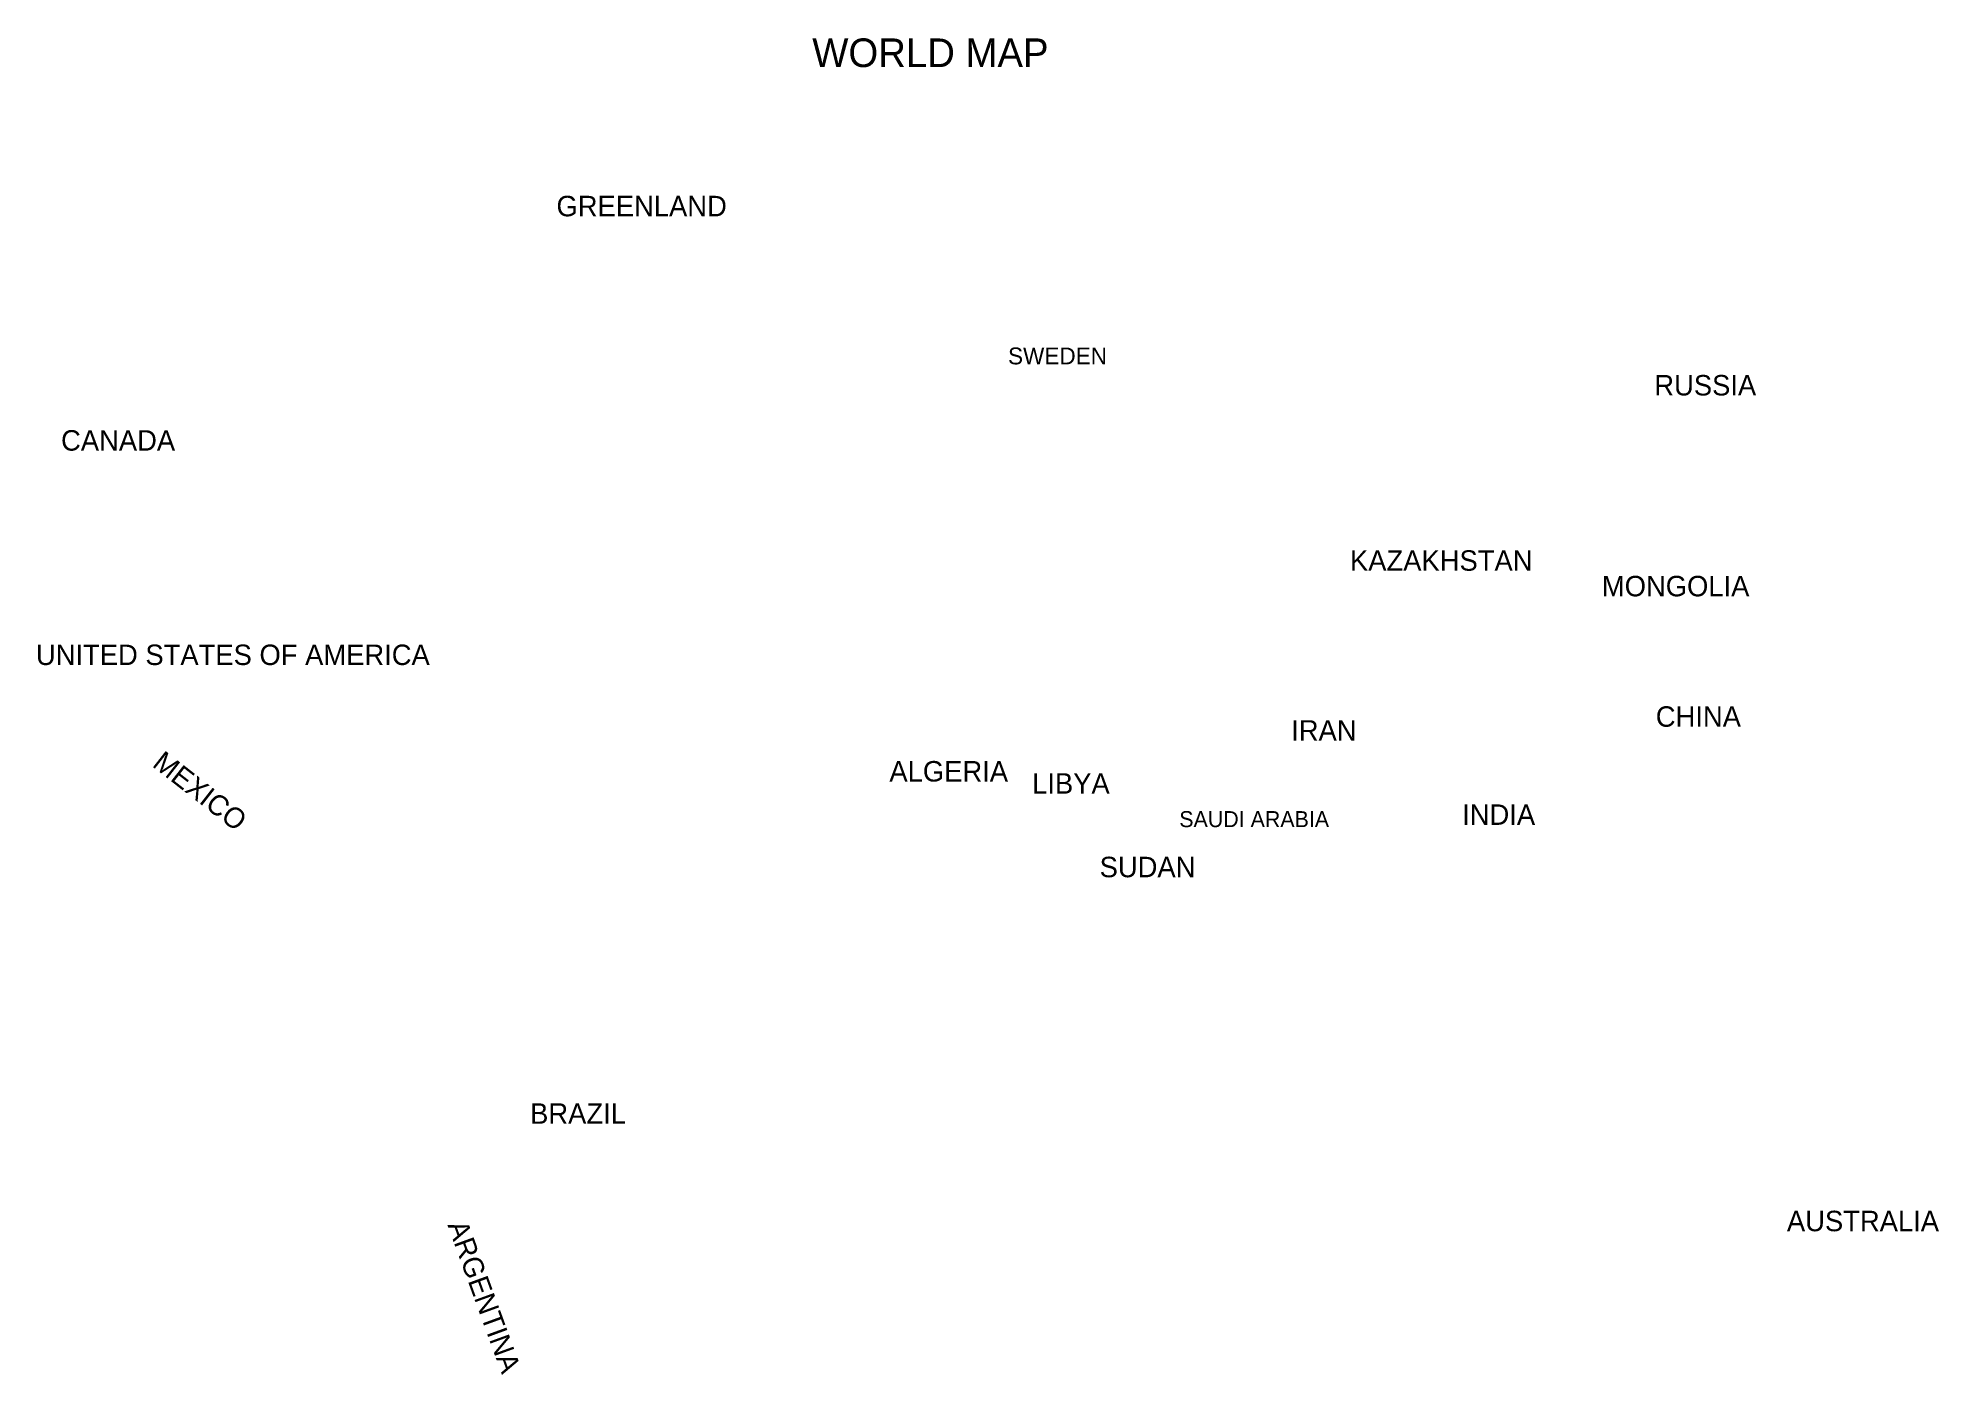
# Model space of a CAD drawing. Header units: metres. Extents: x 69 to 348, y 43 to 239.
import ezdxf
from ezdxf.enums import TextEntityAlignment as Align

# ---------------------------------------------------------------- set-up
doc = ezdxf.new("R2010")
doc.units = ezdxf.units.M

msp = doc.modelspace()

# ---------------------------------------------------------------- texts
for s, height, p in [('WORLD MAP', 4.2, (200, 235.08)), ('GREENLAND', 3, (157.68, 213.202)), ('SWEDEN', 2.471, (218.63, 191.492)), ('RUSSIA', 3, (313.565, 186.932)), ('CANADA', 3, (80.947, 178.843)), ('KAZAKHSTAN', 3, (274.873, 161.233)), ('MONGOLIA', 3, (309.228, 157.483)), ('UNITED STATES OF AMERICA', 3, (97.764, 147.407)), ('IRAN', 3, (257.67, 136.323)), ('CHINA', 3, (312.559, 138.357)), ('ALGERIA', 3, (202.686, 130.329)), ('LIBYA', 3, (220.596, 128.545)), ('SAUDI ARABIA', 2.345, (247.454, 123.644)), ('INDIA', 3, (283.286, 123.977)), ('SUDAN', 3, (231.824, 116.295)), ('BRAZIL', 3, (148.353, 80.151)), ('AUSTRALIA', 3, (336.683, 64.392))]:
    msp.add_text(s, height=height).set_placement(p, align=Align.CENTER)
for s, rotation, p in [('MEXICO', -38, (92.048, 127.764)), ('ARGENTINA', -70, (133.203, 54.303))]:
    msp.add_text(s, height=3, rotation=rotation).set_placement(p, align=Align.CENTER)

doc.saveas('drawing.dxf')
